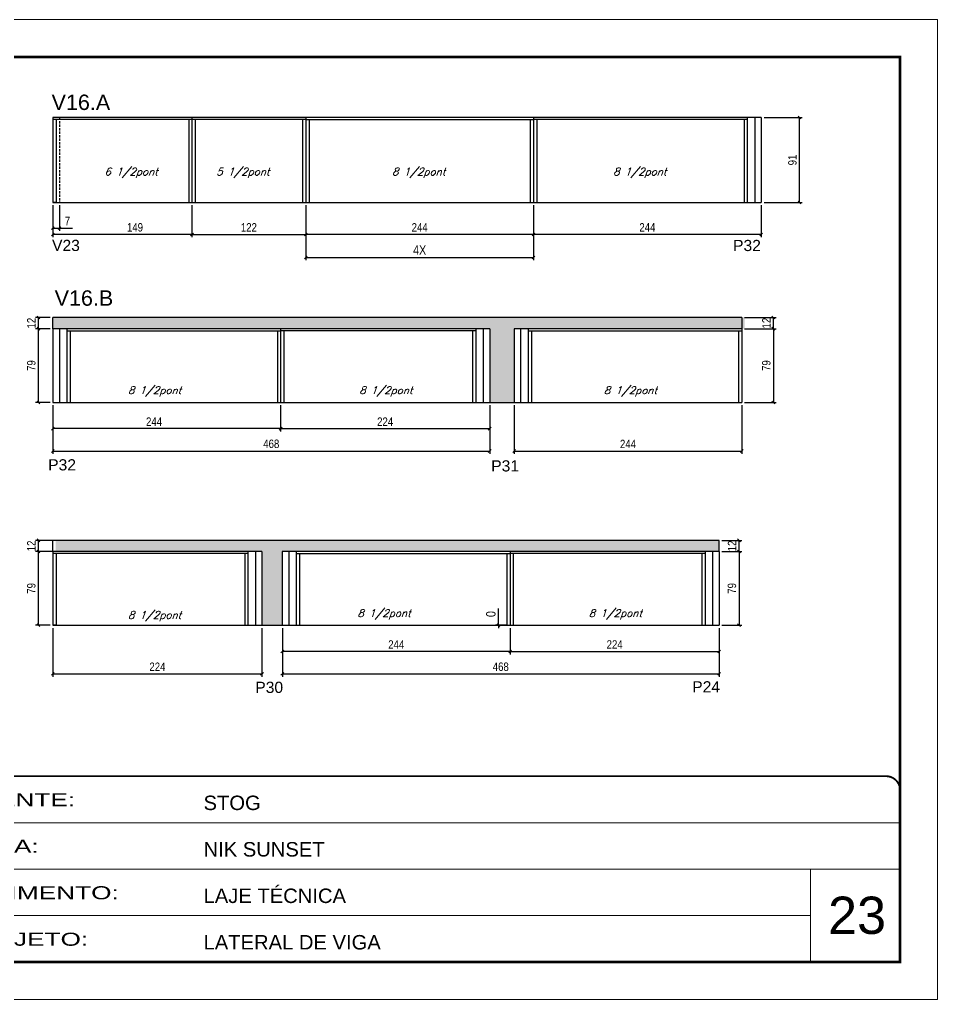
# Model space of a CAD drawing. Extents: x -10448 to -1189, y -11772 to 17235.
# Drawn here: x -6763 to -5780, y 10051 to 11101 of the extents above; entities that cross this region are included whole.
import ezdxf

# ---------------------------------------------------------------- set-up
doc = ezdxf.new("R2010")
doc.units = 0
for name, pattern in [('CONTINUO', [0]), ('DASHED', [0.75, 0.5, -0.25]), ('HIDDEN', [0.375, 0.25, -0.125])]:
    doc.linetypes.add(name, pattern=pattern)
for name, color, linetype in [('5', 5, 'Continuous'), ('COTA', 241, 'Continuous'), ('NOMENCLATURA', 7, 'Continuous'), ('Painéis', 200, 'Continuous'), ('SARR_2.2x7', 40, 'Continuous'), ('SARR_3.5x7', 81, 'Continuous'), ('texto', 7, 'Continuous')]:
    doc.layers.add(name, color=color, linetype=linetype)
for name, color, linetype, lineweight in [('CARIMBO', 255, 'Continuous', 9), ('Folhas', 255, 'Continuous', 9), ('SARRAFO DE PRESSAO', 251, 'DASHED', 9)]:
    doc.layers.add(name, color=color, linetype=linetype, lineweight=lineweight)
doc.styles.add('ARIAL', font='arial.ttf')
doc.styles.add('COTA TECNICA', font='techl___.ttf', dxfattribs={"height": 10})
doc.styles.add('COTA TECNICA-50', font='techl___.ttf', dxfattribs={"height": 9})
doc.styles.add('Romans', font='romans.shx')
doc.styles.get("Standard").update_dxf_attribs({"font": 'arial.ttf'})
doc.styles.add('Tecnologia', font='')
doc.styles.get('Tecnologia').set_extended_font_data('Forgotten Futurist')
doc.dimstyles.new('COTA PAINEL-50', dxfattribs={"dimtxt": 9, "dimasz": 3, "dimexe": 3, "dimexo": 3, "dimgap": 3, "dimtad": 1, "dimdec": 1, "dimzin": 12, "dimdsep": 46, "dimtxsty": 'COTA TECNICA-50', "dimblk1": 'OBLIQUE', "dimblk2": 'OBLIQUE', "dimsah": 1, "dimcen": 0.9, "dimclrd": 4, "dimclre": 4, "dimclrt": 240, "dimadec": 1, "dimazin": 3, "dimtfac": 1, "dimtdec": 1, "dimtmove": 0, "dimatfit": 3, "dimfxl": 1, "dimtolj": 1, "dimtzin": 12, "dimarcsym": 0})
doc.dimstyles.new('PAINEL', dxfattribs={"dimtxt": 10, "dimasz": 3, "dimexe": 3, "dimexo": 3, "dimgap": 3, "dimtad": 1, "dimdec": 1, "dimzin": 12, "dimdsep": 46, "dimtxsty": 'COTA TECNICA', "dimblk1": 'OBLIQUE', "dimblk2": 'OBLIQUE', "dimsah": 1, "dimcen": 0.9, "dimclrd": 4, "dimclre": 4, "dimclrt": 240, "dimadec": 1, "dimazin": 3, "dimtfac": 1, "dimtdec": 1, "dimtmove": 0, "dimatfit": 3, "dimfxl": 1, "dimtolj": 1, "dimtzin": 12, "dimarcsym": 0})

# ---------------------------------------------------------------- blocks, each defined once
blk = doc.blocks.new('9999999999')
at = {"color": 30, "linetype": 'CONTINUO'}
for p, q in [((98564.6, 34379.6), (99584, 34379.6)), ((98564.6, 34329.8), (99488, 34329.8)), ((99584, 34329.8), (99488, 34329.8)), ((99488, 34329.8), (99488, 34230.2)), ((98564.6, 34280), (99488, 34280))]:
    blk.add_line(p, q, dxfattribs=at)
at = {"color": 30, "linetype": 'CONTINUO', "const_width": 2}
blk.add_lwpolyline([(99584, 34230.2), (99584, 34414.4, 0.414214), (99569, 34429.4), (98229, 34429.4, 0.414214), (98214, 34414.4), (98214, 34245.2, 0.414214), (98229, 34230.2), (99584, 34230.2)], format="xyb", dxfattribs=at)
at = {"layer": 'Folhas'}
blk.add_lwpolyline([(98139, 34190.2), (99624, 34190.2), (99624, 35240.2), (98139, 35240.2)], close=True, dxfattribs=at)
at = {"layer": 'Folhas', "color": 30, "const_width": 3}
blk.add_lwpolyline([(98214, 34230.2), (99584, 34230.2), (99584, 35200.2), (98214, 35200.2)], close=True, dxfattribs=at)
at = {"color": 7, "linetype": 'Continuous', "ltscale": 5, "style": 'ARIAL'}
for s, height, p in [('STOG', 15.48, (98837.7, 34393.1)), ('NIK SUNSET', 15.48, (98837.7, 34343.3)), ('LAJE TÉCNICA', 15.483, (98837.7, 34293.5)), ('LATERAL DE VIGA', 15.483, (98837.7, 34243.7))]:
    blk.add_text(s, height=height, dxfattribs=at).set_placement(p)
at = {"layer": 'Folhas', "color": 7, "style": 'Tecnologia', "width": 1.5}
for s, p in [('CLIENTE:', (98573.7, 34397.2)), ('OBRA:', (98573.7, 34347.3)), ('PAVIMENTO:', (98573.7, 34297.5)), ('PROJETO:', (98573.7, 34247.7))]:
    blk.add_text(s, height=14, dxfattribs=at).set_placement(p)
blk = doc.blocks.new('_Oblique')
at = {"color": 0, "linetype": 'ByBlock', "lineweight": -2}
blk.add_line((-0.5, -0.5), (0.5, 0.5), dxfattribs=at)
blk = doc.blocks.new('*D672')
at = {"layer": 'COTA', "color": 4, "linetype": 'ByBlock', "lineweight": -2, "transparency": 16777216}
for p, q in [((-6483.5, 10688.1), (-6483.5, 10660)), ((-6259.5, 10688.1), (-6259.5, 10660)), ((-6483.5, 10663), (-6259.5, 10663))]:
    blk.add_line(p, q, dxfattribs=at)
at = {"layer": 'Defpoints', "color": 0, "linetype": 'ByBlock', "transparency": 16777216}
for p in [(-6483.5, 10691.1), (-6259.5, 10691.1), (-6259.5, 10663)]:
    blk.add_point(p, dxfattribs=at)
at = {"layer": 'COTA', "color": 4, "linetype": 'ByBlock', "lineweight": -2, "transparency": 16777216, "xscale": 3, "yscale": 3, "zscale": 3, "rotation": 180}
blk.add_blockref('_Oblique', (-6483.5, 10663), dxfattribs=at)
at = {"layer": 'COTA', "color": 4, "linetype": 'ByBlock', "lineweight": -2, "transparency": 16777216, "xscale": 3, "yscale": 3, "zscale": 3}
blk.add_blockref('_Oblique', (-6259.5, 10663), dxfattribs=at)
at = {"layer": 'COTA', "color": 240, "linetype": 'ByBlock', "transparency": 16777216, "insert": (-6371.5, 10670.5), "char_height": 9, "attachment_point": 5, "style": 'COTA TECNICA-50'}
blk.add_mtext('\\A1;224', dxfattribs=at)
blk = doc.blocks.new('*D673')
at = {"layer": 'COTA', "color": 4, "linetype": 'ByBlock', "lineweight": -2, "transparency": 16777216}
for p, q in [((-6727.5, 10688.1), (-6727.5, 10660)), ((-6483.5, 10688.1), (-6483.5, 10660)), ((-6483.5, 10663), (-6727.5, 10663))]:
    blk.add_line(p, q, dxfattribs=at)
at = {"layer": 'Defpoints', "color": 0, "linetype": 'ByBlock', "transparency": 16777216}
for p in [(-6727.5, 10691.1), (-6483.5, 10691.1), (-6727.5, 10663)]:
    blk.add_point(p, dxfattribs=at)
at = {"layer": 'COTA', "color": 4, "linetype": 'ByBlock', "lineweight": -2, "transparency": 16777216, "xscale": 3, "yscale": 3, "zscale": 3, "rotation": 180}
blk.add_blockref('_Oblique', (-6727.5, 10663), dxfattribs=at)
at = {"layer": 'COTA', "color": 4, "linetype": 'ByBlock', "lineweight": -2, "transparency": 16777216, "xscale": 3, "yscale": 3, "zscale": 3}
blk.add_blockref('_Oblique', (-6483.5, 10663), dxfattribs=at)
at = {"layer": 'COTA', "color": 240, "linetype": 'ByBlock', "transparency": 16777216, "insert": (-6619.1, 10670.5), "char_height": 9, "attachment_point": 5, "style": 'COTA TECNICA-50'}
blk.add_mtext('\\A1;244', dxfattribs=at)
blk = doc.blocks.new('*D674')
at = {"layer": 'COTA', "color": 4, "linetype": 'ByBlock', "lineweight": -2, "transparency": 16777216}
for p, q in [((-6727.5, 10688.1), (-6727.5, 10636)), ((-6259.5, 10688.1), (-6259.5, 10636)), ((-6727.5, 10639), (-6259.5, 10639))]:
    blk.add_line(p, q, dxfattribs=at)
at = {"layer": 'Defpoints', "color": 0, "linetype": 'ByBlock', "transparency": 16777216}
for p in [(-6727.5, 10691.1), (-6259.5, 10691.1), (-6259.5, 10639)]:
    blk.add_point(p, dxfattribs=at)
at = {"layer": 'COTA', "color": 4, "linetype": 'ByBlock', "lineweight": -2, "transparency": 16777216, "xscale": 3, "yscale": 3, "zscale": 3, "rotation": 180}
blk.add_blockref('_Oblique', (-6727.5, 10639), dxfattribs=at)
at = {"layer": 'COTA', "color": 4, "linetype": 'ByBlock', "lineweight": -2, "transparency": 16777216, "xscale": 3, "yscale": 3, "zscale": 3}
blk.add_blockref('_Oblique', (-6259.5, 10639), dxfattribs=at)
at = {"layer": 'COTA', "color": 240, "linetype": 'ByBlock', "transparency": 16777216, "insert": (-6493.5, 10646.7), "char_height": 9, "attachment_point": 5, "style": 'COTA TECNICA-50'}
blk.add_mtext('\\A1;468', dxfattribs=at)
blk = doc.blocks.new('*D675')
at = {"layer": 'COTA', "color": 4, "linetype": 'ByBlock', "lineweight": -2, "transparency": 16777216}
for p, q in [((-6233.3, 10688.1), (-6233.3, 10636)), ((-5989.3, 10688.1), (-5989.3, 10636)), ((-6233.3, 10639), (-5989.3, 10639))]:
    blk.add_line(p, q, dxfattribs=at)
at = {"layer": 'Defpoints', "color": 0, "linetype": 'ByBlock', "transparency": 16777216}
for p in [(-6233.3, 10691.1), (-5989.3, 10691.1), (-5989.3, 10639)]:
    blk.add_point(p, dxfattribs=at)
at = {"layer": 'COTA', "color": 4, "linetype": 'ByBlock', "lineweight": -2, "transparency": 16777216, "xscale": 3, "yscale": 3, "zscale": 3, "rotation": 180}
blk.add_blockref('_Oblique', (-6233.3, 10639), dxfattribs=at)
at = {"layer": 'COTA', "color": 4, "linetype": 'ByBlock', "lineweight": -2, "transparency": 16777216, "xscale": 3, "yscale": 3, "zscale": 3}
blk.add_blockref('_Oblique', (-5989.3, 10639), dxfattribs=at)
at = {"layer": 'COTA', "color": 240, "linetype": 'ByBlock', "transparency": 16777216, "insert": (-6111.3, 10646.6), "char_height": 9, "attachment_point": 5, "style": 'COTA TECNICA-50'}
blk.add_mtext('\\A1;244', dxfattribs=at)
blk = doc.blocks.new('*D676')
at = {"layer": 'COTA', "color": 4, "linetype": 'ByBlock', "lineweight": -2, "transparency": 16777216}
for p, q in [((-6727.5, 10449.3), (-6727.5, 10397.2)), ((-6503.5, 10449.3), (-6503.5, 10397.2)), ((-6727.5, 10400.2), (-6503.5, 10400.2))]:
    blk.add_line(p, q, dxfattribs=at)
at = {"layer": 'Defpoints', "color": 0, "linetype": 'ByBlock', "transparency": 16777216}
for p in [(-6727.5, 10452.3), (-6503.5, 10452.3), (-6503.5, 10400.2)]:
    blk.add_point(p, dxfattribs=at)
at = {"layer": 'COTA', "color": 4, "linetype": 'ByBlock', "lineweight": -2, "transparency": 16777216, "xscale": 3, "yscale": 3, "zscale": 3, "rotation": 180}
blk.add_blockref('_Oblique', (-6727.5, 10400.2), dxfattribs=at)
at = {"layer": 'COTA', "color": 4, "linetype": 'ByBlock', "lineweight": -2, "transparency": 16777216, "xscale": 3, "yscale": 3, "zscale": 3}
blk.add_blockref('_Oblique', (-6503.5, 10400.2), dxfattribs=at)
at = {"layer": 'COTA', "color": 240, "linetype": 'ByBlock', "transparency": 16777216, "insert": (-6615.5, 10407.8), "char_height": 9, "attachment_point": 5, "style": 'COTA TECNICA-50'}
blk.add_mtext('\\A1;224', dxfattribs=at)
blk = doc.blocks.new('*D677')
at = {"layer": 'COTA', "color": 4, "linetype": 'ByBlock', "lineweight": -2, "transparency": 16777216}
for p, q in [((-6481.6, 10449.3), (-6481.6, 10421.1)), ((-6237.6, 10449.3), (-6237.6, 10421.1)), ((-6237.6, 10424.1), (-6481.6, 10424.1))]:
    blk.add_line(p, q, dxfattribs=at)
at = {"layer": 'Defpoints', "color": 0, "linetype": 'ByBlock', "transparency": 16777216}
for p in [(-6481.6, 10452.3), (-6237.6, 10452.3), (-6481.6, 10424.1)]:
    blk.add_point(p, dxfattribs=at)
at = {"layer": 'COTA', "color": 4, "linetype": 'ByBlock', "lineweight": -2, "transparency": 16777216, "xscale": 3, "yscale": 3, "zscale": 3, "rotation": 180}
blk.add_blockref('_Oblique', (-6481.6, 10424.1), dxfattribs=at)
at = {"layer": 'COTA', "color": 4, "linetype": 'ByBlock', "lineweight": -2, "transparency": 16777216, "xscale": 3, "yscale": 3, "zscale": 3}
blk.add_blockref('_Oblique', (-6237.6, 10424.1), dxfattribs=at)
at = {"layer": 'COTA', "color": 240, "linetype": 'ByBlock', "transparency": 16777216, "insert": (-6359.6, 10431.7), "char_height": 9, "attachment_point": 5, "style": 'COTA TECNICA-50'}
blk.add_mtext('\\A1;244', dxfattribs=at)
blk = doc.blocks.new('*D678')
at = {"layer": 'COTA', "color": 4, "linetype": 'ByBlock', "lineweight": -2, "transparency": 16777216}
for p, q in [((-6481.6, 10449.3), (-6481.6, 10397.2)), ((-6013.6, 10449.3), (-6013.6, 10397.2)), ((-6481.6, 10400.2), (-6013.6, 10400.2))]:
    blk.add_line(p, q, dxfattribs=at)
at = {"layer": 'Defpoints', "color": 0, "linetype": 'ByBlock', "transparency": 16777216}
for p in [(-6481.6, 10452.3), (-6013.6, 10452.3), (-6013.6, 10400.2)]:
    blk.add_point(p, dxfattribs=at)
at = {"layer": 'COTA', "color": 4, "linetype": 'ByBlock', "lineweight": -2, "transparency": 16777216, "xscale": 3, "yscale": 3, "zscale": 3, "rotation": 180}
blk.add_blockref('_Oblique', (-6481.6, 10400.2), dxfattribs=at)
at = {"layer": 'COTA', "color": 4, "linetype": 'ByBlock', "lineweight": -2, "transparency": 16777216, "xscale": 3, "yscale": 3, "zscale": 3}
blk.add_blockref('_Oblique', (-6013.6, 10400.2), dxfattribs=at)
at = {"layer": 'COTA', "color": 240, "linetype": 'ByBlock', "transparency": 16777216, "insert": (-6247.6, 10407.8), "char_height": 9, "attachment_point": 5, "style": 'COTA TECNICA-50'}
blk.add_mtext('\\A1;468', dxfattribs=at)
blk = doc.blocks.new('*D679')
at = {"layer": 'COTA', "color": 4, "linetype": 'ByBlock', "lineweight": -2, "transparency": 16777216}
for p, q in [((-6727.3, 10531.3), (-6746, 10531.3)), ((-6743, 10452.3), (-6743, 10531.3)), ((-6730.5, 10452.3), (-6746, 10452.3))]:
    blk.add_line(p, q, dxfattribs=at)
at = {"layer": 'Defpoints', "color": 0, "linetype": 'ByBlock', "transparency": 16777216}
for p in [(-6743, 10531.3), (-6724.3, 10531.3), (-6727.5, 10452.3)]:
    blk.add_point(p, dxfattribs=at)
at = {"layer": 'COTA', "color": 4, "linetype": 'ByBlock', "lineweight": -2, "transparency": 16777216, "xscale": 3, "yscale": 3, "zscale": 3}
for p, rotation in [((-6743, 10531.3), 90), ((-6743, 10452.3), 270)]:
    blk.add_blockref('_Oblique', p, dxfattribs=dict(at, rotation=rotation))
at = {"layer": 'COTA', "color": 240, "linetype": 'ByBlock', "transparency": 16777216, "insert": (-6750.6, 10491.8), "char_height": 9, "attachment_point": 5, "rotation": 90, "style": 'COTA TECNICA-50'}
blk.add_mtext('\\A1;79', dxfattribs=at)
blk = doc.blocks.new('*D680')
at = {"layer": 'COTA', "color": 4, "linetype": 'ByBlock', "lineweight": -2, "transparency": 16777216}
for p, q in [((-6727.3, 10543.3), (-6746, 10543.3)), ((-6743, 10531.3), (-6743, 10543.3)), ((-6727.3, 10531.3), (-6746, 10531.3))]:
    blk.add_line(p, q, dxfattribs=at)
at = {"layer": 'Defpoints', "color": 0, "linetype": 'ByBlock', "transparency": 16777216}
for p in [(-6743, 10543.3), (-6724.3, 10543.3), (-6724.3, 10531.3)]:
    blk.add_point(p, dxfattribs=at)
at = {"layer": 'COTA', "color": 4, "linetype": 'ByBlock', "lineweight": -2, "transparency": 16777216, "xscale": 3, "yscale": 3, "zscale": 3}
for p, rotation in [((-6743, 10543.3), 90), ((-6743, 10531.3), 270)]:
    blk.add_blockref('_Oblique', p, dxfattribs=dict(at, rotation=rotation))
at = {"layer": 'COTA', "color": 240, "linetype": 'ByBlock', "transparency": 16777216, "insert": (-6750.6, 10537.3), "char_height": 9, "attachment_point": 5, "rotation": 90, "style": 'COTA TECNICA-50'}
blk.add_mtext('\\A1;12', dxfattribs=at)
blk = doc.blocks.new('*D681')
at = {"layer": 'COTA', "color": 4, "linetype": 'ByBlock', "lineweight": -2, "transparency": 16777216}
for p, q in [((-6237.6, 10449.3), (-6237.6, 10421.1)), ((-6013.6, 10449.3), (-6013.6, 10421.1)), ((-6237.6, 10424.1), (-6013.6, 10424.1))]:
    blk.add_line(p, q, dxfattribs=at)
at = {"layer": 'Defpoints', "color": 0, "linetype": 'ByBlock', "transparency": 16777216}
for p in [(-6237.6, 10452.3), (-6013.6, 10452.3), (-6013.6, 10424.1)]:
    blk.add_point(p, dxfattribs=at)
at = {"layer": 'COTA', "color": 4, "linetype": 'ByBlock', "lineweight": -2, "transparency": 16777216, "xscale": 3, "yscale": 3, "zscale": 3, "rotation": 180}
blk.add_blockref('_Oblique', (-6237.6, 10424.1), dxfattribs=at)
at = {"layer": 'COTA', "color": 4, "linetype": 'ByBlock', "lineweight": -2, "transparency": 16777216, "xscale": 3, "yscale": 3, "zscale": 3}
blk.add_blockref('_Oblique', (-6013.6, 10424.1), dxfattribs=at)
at = {"layer": 'COTA', "color": 240, "linetype": 'ByBlock', "transparency": 16777216, "insert": (-6125.6, 10431.7), "char_height": 9, "attachment_point": 5, "style": 'COTA TECNICA-50'}
blk.add_mtext('\\A1;224', dxfattribs=at)
blk = doc.blocks.new('*D690')
at = {"layer": 'COTA', "color": 4, "linetype": 'ByBlock', "lineweight": -2, "transparency": 16777216}
for p, q in [((-6010.6, 10531.3), (-5989.3, 10531.3)), ((-5992.3, 10531.3), (-5992.3, 10452.3)), ((-6010.6, 10452.3), (-5989.3, 10452.3))]:
    blk.add_line(p, q, dxfattribs=at)
at = {"layer": 'Defpoints', "color": 0, "linetype": 'ByBlock', "transparency": 16777216}
for p in [(-6013.6, 10531.3), (-6013.6, 10452.3), (-5992.3, 10452.3)]:
    blk.add_point(p, dxfattribs=at)
at = {"layer": 'COTA', "color": 4, "linetype": 'ByBlock', "lineweight": -2, "transparency": 16777216, "xscale": 3, "yscale": 3, "zscale": 3}
for p, rotation in [((-5992.3, 10531.3), 90), ((-5992.3, 10452.3), 270)]:
    blk.add_blockref('_Oblique', p, dxfattribs=dict(at, rotation=rotation))
at = {"layer": 'COTA', "color": 240, "linetype": 'ByBlock', "transparency": 16777216, "insert": (-5999.9, 10491.8), "char_height": 9, "attachment_point": 5, "rotation": 90, "style": 'COTA TECNICA-50'}
blk.add_mtext('\\A1;79', dxfattribs=at)
blk = doc.blocks.new('*D691')
at = {"layer": 'COTA', "color": 4, "linetype": 'ByBlock', "lineweight": -2, "transparency": 16777216}
for p, q in [((-5986.3, 10770.1), (-5952.5, 10770.1)), ((-5955.5, 10770.1), (-5955.5, 10691.1)), ((-5986.3, 10691.1), (-5952.5, 10691.1))]:
    blk.add_line(p, q, dxfattribs=at)
at = {"layer": 'Defpoints', "color": 0, "linetype": 'ByBlock', "transparency": 16777216}
for p in [(-5989.3, 10770.1), (-5989.3, 10691.1), (-5955.5, 10691.1)]:
    blk.add_point(p, dxfattribs=at)
at = {"layer": 'COTA', "color": 4, "linetype": 'ByBlock', "lineweight": -2, "transparency": 16777216, "xscale": 3, "yscale": 3, "zscale": 3}
for p, rotation in [((-5955.5, 10770.1), 90), ((-5955.5, 10691.1), 270)]:
    blk.add_blockref('_Oblique', p, dxfattribs=dict(at, rotation=rotation))
at = {"layer": 'COTA', "color": 240, "linetype": 'ByBlock', "transparency": 16777216, "insert": (-5963.1, 10730.6), "char_height": 9, "attachment_point": 5, "rotation": 90, "style": 'COTA TECNICA-50'}
blk.add_mtext('\\A1;79', dxfattribs=at)
blk = doc.blocks.new('*D682')
at = {"layer": 'COTA', "color": 4, "linetype": 'ByBlock', "lineweight": -2, "transparency": 16777216}
for p, q in [((-6730.5, 10770.1), (-6746, 10770.1)), ((-6743, 10691.1), (-6743, 10770.1)), ((-6730.5, 10691.1), (-6746, 10691.1))]:
    blk.add_line(p, q, dxfattribs=at)
at = {"layer": 'Defpoints', "color": 0, "linetype": 'ByBlock', "transparency": 16777216}
for p in [(-6743, 10770.1), (-6727.5, 10770.1), (-6727.5, 10691.1)]:
    blk.add_point(p, dxfattribs=at)
at = {"layer": 'COTA', "color": 4, "linetype": 'ByBlock', "lineweight": -2, "transparency": 16777216, "xscale": 3, "yscale": 3, "zscale": 3}
for p, rotation in [((-6743, 10770.1), 90), ((-6743, 10691.1), 270)]:
    blk.add_blockref('_Oblique', p, dxfattribs=dict(at, rotation=rotation))
at = {"layer": 'COTA', "color": 240, "linetype": 'ByBlock', "transparency": 16777216, "insert": (-6750.6, 10730.6), "char_height": 9, "attachment_point": 5, "rotation": 90, "style": 'COTA TECNICA-50'}
blk.add_mtext('\\A1;79', dxfattribs=at)
blk = doc.blocks.new('*D683')
at = {"layer": 'COTA', "color": 4, "linetype": 'ByBlock', "lineweight": -2, "transparency": 16777216}
for p, q in [((-6730.5, 10782.1), (-6746, 10782.1)), ((-6743, 10770.1), (-6743, 10782.1)), ((-6730.5, 10770.1), (-6746, 10770.1))]:
    blk.add_line(p, q, dxfattribs=at)
at = {"layer": 'Defpoints', "color": 0, "linetype": 'ByBlock', "transparency": 16777216}
for p in [(-6743, 10782.1), (-6727.5, 10782.1), (-6727.5, 10770.1)]:
    blk.add_point(p, dxfattribs=at)
at = {"layer": 'COTA', "color": 4, "linetype": 'ByBlock', "lineweight": -2, "transparency": 16777216, "xscale": 3, "yscale": 3, "zscale": 3}
for p, rotation in [((-6743, 10782.1), 90), ((-6743, 10770.1), 270)]:
    blk.add_blockref('_Oblique', p, dxfattribs=dict(at, rotation=rotation))
at = {"layer": 'COTA', "color": 240, "linetype": 'ByBlock', "transparency": 16777216, "insert": (-6750.6, 10776.1), "char_height": 9, "attachment_point": 5, "rotation": 90, "style": 'COTA TECNICA-50'}
blk.add_mtext('\\A1;12', dxfattribs=at)
blk = doc.blocks.new('*D684')
at = {"layer": 'COTA', "color": 4, "linetype": 'ByBlock', "lineweight": -2, "transparency": 16777216}
for p, q in [((-6578.5, 10902.4), (-6578.5, 10868.1)), ((-6456.5, 10902.4), (-6456.5, 10868.1)), ((-6578.5, 10871.1), (-6456.5, 10871.1))]:
    blk.add_line(p, q, dxfattribs=at)
at = {"layer": 'Defpoints', "color": 0, "linetype": 'ByBlock', "transparency": 16777216}
for p in [(-6578.5, 10905.4), (-6456.5, 10905.4), (-6456.5, 10871.1)]:
    blk.add_point(p, dxfattribs=at)
at = {"layer": 'COTA', "color": 4, "linetype": 'ByBlock', "lineweight": -2, "transparency": 16777216, "xscale": 3, "yscale": 3, "zscale": 3, "rotation": 180}
blk.add_blockref('_Oblique', (-6578.5, 10871.1), dxfattribs=at)
at = {"layer": 'COTA', "color": 4, "linetype": 'ByBlock', "lineweight": -2, "transparency": 16777216, "xscale": 3, "yscale": 3, "zscale": 3}
blk.add_blockref('_Oblique', (-6456.5, 10871.1), dxfattribs=at)
at = {"layer": 'COTA', "color": 240, "linetype": 'ByBlock', "transparency": 16777216, "insert": (-6517.5, 10878.7), "char_height": 9, "attachment_point": 5, "style": 'COTA TECNICA-50'}
blk.add_mtext('\\A1;122', dxfattribs=at)
blk = doc.blocks.new('*D685')
at = {"layer": 'COTA', "color": 4, "linetype": 'ByBlock', "lineweight": -2, "transparency": 16777216}
for p, q in [((-6727.5, 10902.4), (-6727.5, 10868.1)), ((-6578.5, 10902.4), (-6578.5, 10868.1)), ((-6578.5, 10871.1), (-6727.5, 10871.1))]:
    blk.add_line(p, q, dxfattribs=at)
at = {"layer": 'Defpoints', "color": 0, "linetype": 'ByBlock', "transparency": 16777216}
for p in [(-6727.5, 10905.4), (-6578.5, 10905.4), (-6727.5, 10871.1)]:
    blk.add_point(p, dxfattribs=at)
at = {"layer": 'COTA', "color": 4, "linetype": 'ByBlock', "lineweight": -2, "transparency": 16777216, "xscale": 3, "yscale": 3, "zscale": 3, "rotation": 180}
blk.add_blockref('_Oblique', (-6727.5, 10871.1), dxfattribs=at)
at = {"layer": 'COTA', "color": 4, "linetype": 'ByBlock', "lineweight": -2, "transparency": 16777216, "xscale": 3, "yscale": 3, "zscale": 3}
blk.add_blockref('_Oblique', (-6578.5, 10871.1), dxfattribs=at)
at = {"layer": 'COTA', "color": 240, "linetype": 'ByBlock', "transparency": 16777216, "insert": (-6639.5, 10878.7), "char_height": 9, "attachment_point": 5, "style": 'COTA TECNICA-50'}
blk.add_mtext('\\A1;149', dxfattribs=at)
blk = doc.blocks.new('*D686')
at = {"layer": 'COTA', "color": 4, "linetype": 'ByBlock', "lineweight": -2, "transparency": 16777216}
for p, q in [((-6456.5, 10902.4), (-6456.5, 10868.1)), ((-6212.5, 10902.4), (-6212.5, 10868.1)), ((-6212.5, 10871.1), (-6456.5, 10871.1))]:
    blk.add_line(p, q, dxfattribs=at)
at = {"layer": 'Defpoints', "color": 0, "linetype": 'ByBlock', "transparency": 16777216}
for p in [(-6456.5, 10905.4), (-6212.5, 10905.4), (-6456.5, 10871.1)]:
    blk.add_point(p, dxfattribs=at)
at = {"layer": 'COTA', "color": 4, "linetype": 'ByBlock', "lineweight": -2, "transparency": 16777216, "xscale": 3, "yscale": 3, "zscale": 3, "rotation": 180}
blk.add_blockref('_Oblique', (-6456.5, 10871.1), dxfattribs=at)
at = {"layer": 'COTA', "color": 4, "linetype": 'ByBlock', "lineweight": -2, "transparency": 16777216, "xscale": 3, "yscale": 3, "zscale": 3}
blk.add_blockref('_Oblique', (-6212.5, 10871.1), dxfattribs=at)
at = {"layer": 'COTA', "color": 240, "linetype": 'ByBlock', "transparency": 16777216, "insert": (-6334.5, 10878.7), "char_height": 9, "attachment_point": 5, "style": 'COTA TECNICA-50'}
blk.add_mtext('\\A1;244', dxfattribs=at)
blk = doc.blocks.new('*D687')
at = {"layer": 'COTA', "color": 4, "linetype": 'ByBlock', "lineweight": -2, "transparency": 16777216}
for p, q in [((-6212.5, 10902.4), (-6212.5, 10868.1)), ((-5968.5, 10902.4), (-5968.5, 10868.1)), ((-5968.5, 10871.1), (-6212.5, 10871.1))]:
    blk.add_line(p, q, dxfattribs=at)
at = {"layer": 'Defpoints', "color": 0, "linetype": 'ByBlock', "transparency": 16777216}
for p in [(-6212.5, 10905.4), (-5968.5, 10905.4), (-6212.5, 10871.1)]:
    blk.add_point(p, dxfattribs=at)
at = {"layer": 'COTA', "color": 4, "linetype": 'ByBlock', "lineweight": -2, "transparency": 16777216, "xscale": 3, "yscale": 3, "zscale": 3, "rotation": 180}
blk.add_blockref('_Oblique', (-6212.5, 10871.1), dxfattribs=at)
at = {"layer": 'COTA', "color": 4, "linetype": 'ByBlock', "lineweight": -2, "transparency": 16777216, "xscale": 3, "yscale": 3, "zscale": 3}
blk.add_blockref('_Oblique', (-5968.5, 10871.1), dxfattribs=at)
at = {"layer": 'COTA', "color": 240, "linetype": 'ByBlock', "transparency": 16777216, "insert": (-6090.5, 10878.7), "char_height": 9, "attachment_point": 5, "style": 'COTA TECNICA-50'}
blk.add_mtext('\\A1;244', dxfattribs=at)
blk = doc.blocks.new('*D693')
at = {"layer": 'COTA', "color": 4, "linetype": 'ByBlock', "lineweight": -2, "transparency": 16777216}
for p, q in [((-5965.5, 10996.4), (-5924.6, 10996.4)), ((-5927.6, 10905.4), (-5927.6, 10996.4)), ((-5965.5, 10905.4), (-5924.6, 10905.4))]:
    blk.add_line(p, q, dxfattribs=at)
at = {"layer": 'Defpoints', "color": 0, "linetype": 'ByBlock', "transparency": 16777216}
for p in [(-5968.5, 10996.4), (-5927.6, 10996.4), (-5968.5, 10905.4)]:
    blk.add_point(p, dxfattribs=at)
at = {"layer": 'COTA', "color": 4, "linetype": 'ByBlock', "lineweight": -2, "transparency": 16777216, "xscale": 3, "yscale": 3, "zscale": 3}
for p, rotation in [((-5927.6, 10996.4), 90), ((-5927.6, 10905.4), 270)]:
    blk.add_blockref('_Oblique', p, dxfattribs=dict(at, rotation=rotation))
at = {"layer": 'COTA', "color": 240, "linetype": 'ByBlock', "transparency": 16777216, "insert": (-5935.1, 10950.9), "char_height": 9, "attachment_point": 5, "rotation": 90, "style": 'COTA TECNICA-50'}
blk.add_mtext('\\A1;91', dxfattribs=at)
blk = doc.blocks.new('*D694')
at = {"layer": 'COTA', "color": 4, "linetype": 'ByBlock', "lineweight": -2, "transparency": 16777216}
for p, q in [((-5986.3, 10782.1), (-5952.5, 10782.1)), ((-5955.5, 10770.1), (-5955.5, 10782.1)), ((-5986.3, 10770.1), (-5952.5, 10770.1))]:
    blk.add_line(p, q, dxfattribs=at)
at = {"layer": 'Defpoints', "color": 0, "linetype": 'ByBlock', "transparency": 16777216}
for p in [(-5989.3, 10782.1), (-5955.5, 10782.1), (-5989.3, 10770.1)]:
    blk.add_point(p, dxfattribs=at)
at = {"layer": 'COTA', "color": 4, "linetype": 'ByBlock', "lineweight": -2, "transparency": 16777216, "xscale": 3, "yscale": 3, "zscale": 3}
for p, rotation in [((-5955.5, 10782.1), 90), ((-5955.5, 10770.1), 270)]:
    blk.add_blockref('_Oblique', p, dxfattribs=dict(at, rotation=rotation))
at = {"layer": 'COTA', "color": 240, "linetype": 'ByBlock', "transparency": 16777216, "insert": (-5963, 10776.1), "char_height": 9, "attachment_point": 5, "rotation": 90, "style": 'COTA TECNICA-50'}
blk.add_mtext('\\A1;12', dxfattribs=at)
blk = doc.blocks.new('*D695')
at = {"layer": 'COTA', "color": 4, "linetype": 'ByBlock', "lineweight": -2, "transparency": 16777216}
for p, q in [((-6010.6, 10543.3), (-5989.3, 10543.3)), ((-5992.3, 10531.3), (-5992.3, 10543.3)), ((-6010.6, 10531.3), (-5989.3, 10531.3))]:
    blk.add_line(p, q, dxfattribs=at)
at = {"layer": 'Defpoints', "color": 0, "linetype": 'ByBlock', "transparency": 16777216}
for p in [(-6013.6, 10543.3), (-5992.3, 10543.3), (-6013.6, 10531.3)]:
    blk.add_point(p, dxfattribs=at)
at = {"layer": 'COTA', "color": 4, "linetype": 'ByBlock', "lineweight": -2, "transparency": 16777216, "xscale": 3, "yscale": 3, "zscale": 3}
for p, rotation in [((-5992.3, 10543.3), 90), ((-5992.3, 10531.3), 270)]:
    blk.add_blockref('_Oblique', p, dxfattribs=dict(at, rotation=rotation))
at = {"layer": 'COTA', "color": 240, "linetype": 'ByBlock', "transparency": 16777216, "insert": (-5999.8, 10537.3), "char_height": 9, "attachment_point": 5, "rotation": 90, "style": 'COTA TECNICA-50'}
blk.add_mtext('\\A1;12', dxfattribs=at)
blk = doc.blocks.new('*D688')
at = {"layer": 'COTA', "color": 4, "linetype": 'ByBlock', "lineweight": -2, "transparency": 16777216}
for p, q in [((-6727.5, 10902.4), (-6727.5, 10874.9)), ((-6720.5, 10902.4), (-6720.5, 10874.9)), ((-6727.5, 10877.9), (-6720.5, 10877.9)), ((-6720.5, 10877.9), (-6706.3, 10877.9))]:
    blk.add_line(p, q, dxfattribs=at)
at = {"layer": 'Defpoints', "color": 0, "linetype": 'ByBlock', "transparency": 16777216}
for p in [(-6727.5, 10905.4), (-6720.5, 10905.4), (-6720.5, 10877.9)]:
    blk.add_point(p, dxfattribs=at)
at = {"layer": 'COTA', "color": 4, "linetype": 'ByBlock', "lineweight": -2, "transparency": 16777216, "xscale": 3, "yscale": 3, "zscale": 3, "rotation": 180}
blk.add_blockref('_Oblique', (-6727.5, 10877.9), dxfattribs=at)
at = {"layer": 'COTA', "color": 4, "linetype": 'ByBlock', "lineweight": -2, "transparency": 16777216, "xscale": 3, "yscale": 3, "zscale": 3}
blk.add_blockref('_Oblique', (-6720.5, 10877.9), dxfattribs=at)
at = {"layer": 'COTA', "color": 240, "linetype": 'ByBlock', "transparency": 16777216, "insert": (-6711.9, 10885.5), "char_height": 9, "attachment_point": 5, "style": 'COTA TECNICA-50'}
blk.add_mtext('\\A1;7', dxfattribs=at)
blk = doc.blocks.new('*D692')
at = {"layer": 'COTA', "color": 4, "lineweight": -2, "transparency": 16777216}
for p, q in [((-6456.5, 10902.4), (-6456.5, 10843.4)), ((-6212.5, 10902.4), (-6212.5, 10843.4)), ((-6456.5, 10846.4), (-6212.5, 10846.4))]:
    blk.add_line(p, q, dxfattribs=at)
at = {"layer": 'Defpoints', "color": 0, "transparency": 16777216}
for p in [(-6456.5, 10905.4), (-6212.5, 10905.4), (-6212.5, 10846.4)]:
    blk.add_point(p, dxfattribs=at)
at = {"layer": 'COTA', "color": 4, "lineweight": -2, "transparency": 16777216, "xscale": 3, "yscale": 3, "zscale": 3, "rotation": 180}
blk.add_blockref('_Oblique', (-6456.5, 10846.4), dxfattribs=at)
at = {"layer": 'COTA', "color": 4, "lineweight": -2, "transparency": 16777216, "xscale": 3, "yscale": 3, "zscale": 3}
blk.add_blockref('_Oblique', (-6212.5, 10846.4), dxfattribs=at)
at = {"layer": 'COTA', "color": 240, "transparency": 16777216, "insert": (-6334.5, 10854.4), "char_height": 10, "attachment_point": 5, "style": 'COTA TECNICA'}
blk.add_mtext('\\A1;4X', dxfattribs=at)
blk = doc.blocks.new('*D698')
at = {"layer": 'COTA', "color": 4, "lineweight": -2, "transparency": 16777216}
for p, q in [((-6250.1, 10452.3), (-6250.1, 10470.3)), ((-6240.6, 10452.3), (-6253.1, 10452.3)), ((-6240.6, 10452.3), (-6253.1, 10452.3)), ((-6250.1, 10452.3), (-6250.1, 10449.3))]:
    blk.add_line(p, q, dxfattribs=at)
at = {"layer": 'Defpoints', "color": 0, "transparency": 16777216}
for p in [(-6250.1, 10452.3), (-6237.6, 10452.3), (-6237.6, 10452.3)]:
    blk.add_point(p, dxfattribs=at)
at = {"layer": 'COTA', "color": 4, "lineweight": -2, "transparency": 16777216, "xscale": 3, "yscale": 3, "zscale": 3}
for rotation in [90, 270]:
    blk.add_blockref('_Oblique', (-6250.1, 10452.3), dxfattribs=dict(at, rotation=rotation))
at = {"layer": 'COTA', "color": 240, "transparency": 16777216, "insert": (-6258.2, 10464.3), "char_height": 10, "attachment_point": 5, "rotation": 90, "style": 'COTA TECNICA'}
blk.add_mtext('\\A1;0', dxfattribs=at)

msp = doc.modelspace()

# ---------------------------------------------------------------- hatches: boundary and pattern name
at = {"layer": 'COTA', "linetype": 'ByBlock'}
h = msp.add_hatch(dxfattribs=at)
h.set_pattern_fill('AR-CONC', color=256, scale=0.03)
h.set_pattern_definition([(50, (-137869.582, -14011.1063), (5.46554007, -0.47817257), [0.5715, -6.2865]), (355, (-137869.582, -14011.1063), (-1.05730264, 5.73170536), [0.4572, -5.02921753]), (100.4514447, (-137869.1267, -14011.146), (4.40823741, 5.25353256), [0.48570026, -5.34270734]), (46.1842, (-137869.582, -14009.582), (8.13237123, -1.26126984), [0.85725, -9.42975]), (96.6355576, (-137868.9045, -14009.6874), (7.122124, 7.42278374), [0.7285507, -8.01406824]), (351.184151, (-137869.582, -14009.582), (7.122124, 7.42278374), [0.685799, -7.54379196]), (21, (-137868.82, -14009.9633), (4.54843174, -3.06795595), [0.5715, -6.2865]), (326, (-137868.82, -14009.9633), (1.85406085, 5.52563898), [0.4572, -5.0292]), (71.451445, (-137868.441, -14010.219), (6.40249258, 2.45768307), [0.48570026, -5.34269813]), (37.5, (-137869.5822, -14011.1063), (0.092658098, 2.536651166), [0, -4.96824, 0, -5.1054, 0, -5.04825]), (7.5, (-137869.5822, -14011.1063), (2.004589875, 3.005417245), [0, -2.91084, 0, -4.85394, 0, -1.92405]), (327.5, (-137871.2814, -14011.1063), (4.067717855, -0.17186232), [0, -1.905, 0, -5.9436, 0, -7.8867]), (317.5, (-137872.0434, -14011.1063), (4.44387544, 0.76279473), [0, -2.4765, 0, -3.94716, 0, -5.6007])])
h.paths.add_polyline_path([(-6259.49, 10691.14), (-6233.29, 10691.14), (-6233.29, 10770.14), (-5986.29, 10770.14), (-5986.29, 10782.14), (-6233.29, 10782.14), (-6259.49, 10782.14), (-6727.49, 10782.14), (-6727.49, 10770.14), (-6259.49, 10770.14)])
h = msp.add_hatch(dxfattribs=at)
h.set_pattern_fill('AR-CONC', color=256, scale=0.03)
h.set_pattern_definition([(50, (1589.2005, -4796.6997), (5.4655401, -0.4781726), [0.5715, -6.2865]), (355, (1589.2005, -4796.7), (-1.0573026, 5.7317054), [0.4572, -5.0292175]), (100.451445, (1589.656, -4796.7396), (4.4082374, 5.2535326), [0.4857003, -5.3427073]), (46.1842, (1589.2005, -4795.176), (8.1323712, -1.2612698), [0.85725, -9.42975]), (96.63556, (1589.878, -4795.281), (7.122124, 7.4227837), [0.7285507, -8.0140682]), (351.18415, (1589.2005, -4795.176), (7.122124, 7.4227837), [0.685799, -7.543792]), (21, (1589.9625, -4795.5567), (4.5484317, -3.067956), [0.5715, -6.2865]), (326, (1589.9625, -4795.557), (1.8540609, 5.525639), [0.4572, -5.0292]), (71.451445, (1590.3416, -4795.8124), (6.4024926, 2.457683), [0.4857003, -5.3426981]), (37.5, (1589.2005, -4796.6997), (0.0926581, 2.53665117), [0, -4.96824, 0, -5.1054, 0, -5.04825]), (7.5, (1589.2005, -4796.6997), (2.00458988, 3.00541724), [0, -2.91084, 0, -4.85394, 0, -1.92405]), (327.5, (1587.5013, -4796.6997), (4.06771786, -0.17186232), [0, -1.905, 0, -5.9436, 0, -7.8867]), (317.5, (1586.7393, -4796.6997), (4.44387544, 0.7627947), [0, -2.4765, 0, -3.94716, 0, -5.6007])])
h.paths.add_polyline_path([(-6481.65, 10531.29), (-6198.15, 10531.29), (-6013.65, 10531.29), (-6013.65, 10543.29), (-6198.15, 10543.29), (-6503.49, 10543.29), (-6724.49, 10543.29), (-6724.49, 10531.29), (-6503.49, 10531.29), (-6503.49, 10452.29), (-6481.65, 10452.29)])

# ---------------------------------------------------------------- linework, layer by layer
for p, q in [((-6727.49, 10770.14), (-6727.49, 10782.14)), ((-6727.49, 10770.14), (-6727.49, 10782.14)), ((-5989.29, 10782.14), (-5989.29, 10770.14)), ((-6259.49, 10691.14), (-6233.29, 10691.14)), ((-6727.49, 10531.29), (-6727.49, 10543.29)), ((-6727.49, 10531.29), (-6727.49, 10543.29)), ((-6013.65, 10531.29), (-6013.65, 10543.29)), ((-6503.49, 10452.29), (-6481.65, 10452.29))]:
    msp.add_line(p, q, dxfattribs=at)
for points in [[(-6259.49, 10782.14), (-6727.49, 10782.14)], [(-5989.29, 10782.14), (-6259.49, 10782.14)], [(-6013.65, 10543.29), (-6198.15, 10543.29), (-6503.49, 10543.29), (-6727.49, 10543.29)]]:
    msp.add_lwpolyline(points, dxfattribs=at)
at = {"layer": 'Painéis', "linetype": 'Continuous'}
for p, q in [((-6727.49, 10996.39), (-6727.49, 10905.39)), ((-5968.49, 10996.39), (-6727.49, 10996.39)), ((-6578.49, 10996.39), (-6578.49, 10905.39)), ((-6456.49, 10996.39), (-6456.49, 10905.39)), ((-6212.49, 10996.39), (-6212.49, 10905.39)), ((-6212.49, 10996.39), (-6212.49, 10905.39)), ((-5968.49, 10996.39), (-5968.49, 10905.39)), ((-6727.49, 10905.39), (-5968.49, 10905.39)), ((-6259.49, 10782.14), (-6259.49, 10782.14)), ((-6727.49, 10770.14), (-6727.49, 10691.14)), ((-6483.49, 10770.14), (-6483.49, 10691.14)), ((-6259.49, 10770.14), (-6259.49, 10691.14)), ((-6233.29, 10770.14), (-6233.29, 10691.14)), ((-5989.29, 10770.14), (-5989.29, 10691.14)), ((-6727.49, 10531.29), (-6727.49, 10452.29)), ((-6503.49, 10531.29), (-6503.49, 10452.29)), ((-6481.65, 10531.29), (-6481.65, 10452.29)), ((-6237.65, 10531.29), (-6237.65, 10452.29)), ((-6013.65, 10531.29), (-6013.65, 10452.29))]:
    msp.add_line(p, q, dxfattribs=at)
for points in [[(-6259.49, 10770.14), (-6727.49, 10770.14)], [(-5989.29, 10770.14), (-6233.29, 10770.14)], [(-6727.49, 10691.14), (-6259.49, 10691.14)], [(-6233.29, 10691.14), (-5989.29, 10691.14)], [(-6503.49, 10531.29), (-6727.49, 10531.29)], [(-6198.15, 10531.29), (-6481.65, 10531.29)], [(-6013.65, 10531.29), (-6198.15, 10531.29)], [(-6727.49, 10452.29), (-6503.49, 10452.29)], [(-6481.65, 10452.29), (-6198.15, 10452.29)], [(-6198.15, 10452.29), (-6013.65, 10452.29)]]:
    msp.add_lwpolyline(points, dxfattribs=at)
at = {"layer": 'SARR_2.2x7', "linetype": 'Continuous'}
for p, q in [((-6578.49, 10994.19), (-6727.49, 10994.19)), ((-6456.49, 10994.19), (-6578.49, 10994.19)), ((-6456.49, 10994.19), (-6212.49, 10994.19)), ((-5983.49, 10994.19), (-6212.49, 10994.19)), ((-5975.49, 10996.39), (-5975.49, 10905.39)), ((-6720.49, 10770.14), (-6720.49, 10691.14)), ((-6712.49, 10767.94), (-6483.49, 10767.94)), ((-6274.49, 10767.94), (-6483.49, 10767.94)), ((-6266.49, 10770.14), (-6266.49, 10691.14)), ((-6226.29, 10770.14), (-6226.29, 10691.14)), ((-6218.29, 10767.94), (-5989.29, 10767.94)), ((-6518.49, 10529.09), (-6727.49, 10529.09)), ((-6510.49, 10531.29), (-6510.49, 10452.29)), ((-6474.65, 10531.29), (-6474.65, 10452.29)), ((-6466.65, 10529.09), (-6237.65, 10529.09)), ((-6028.65, 10529.09), (-6237.65, 10529.09)), ((-6020.65, 10531.29), (-6020.65, 10452.29))]:
    msp.add_line(p, q, dxfattribs=at)
at = {"layer": 'SARR_2.2x7', "linetype": 'HIDDEN', "ltscale": 10}
msp.add_line((-6720.49, 10996.39), (-6720.49, 10905.39), dxfattribs=at)
at = {"layer": 'SARR_3.5x7'}
for p, q in [((-6723.99, 10994.19), (-6723.99, 10905.39)), ((-6581.99, 10994.19), (-6581.99, 10905.39)), ((-6574.99, 10994.19), (-6574.99, 10905.39)), ((-6459.99, 10994.19), (-6459.99, 10905.39)), ((-6452.99, 10994.19), (-6452.99, 10905.39)), ((-6215.99, 10994.19), (-6215.99, 10905.39)), ((-6208.99, 10994.19), (-6208.99, 10905.39)), ((-5986.99, 10994.19), (-5986.99, 10905.39)), ((-5983.49, 10996.39), (-5983.49, 10905.39)), ((-6727.49, 10905.39), (-6727.49, 10905.39)), ((-6723.99, 10905.39), (-6727.49, 10905.39)), ((-6581.99, 10905.39), (-6574.99, 10905.39)), ((-6578.49, 10905.39), (-6578.49, 10905.39)), ((-6459.99, 10905.39), (-6452.99, 10905.39)), ((-6456.49, 10905.39), (-6456.49, 10905.39)), ((-6215.99, 10905.39), (-6208.99, 10905.39)), ((-6212.49, 10905.39), (-6212.49, 10905.39)), ((-5986.99, 10905.39), (-5983.49, 10905.39)), ((-6712.49, 10770.14), (-6712.49, 10691.14)), ((-6708.99, 10767.94), (-6708.99, 10691.14)), ((-6486.99, 10767.94), (-6486.99, 10691.14)), ((-6479.99, 10767.94), (-6479.99, 10691.14)), ((-6277.99, 10767.94), (-6277.99, 10691.14)), ((-6274.49, 10770.14), (-6274.49, 10691.14)), ((-6218.29, 10770.14), (-6218.29, 10691.14)), ((-6214.79, 10767.94), (-6214.79, 10691.14)), ((-5992.79, 10767.94), (-5992.79, 10691.14)), ((-6712.49, 10691.14), (-6708.99, 10691.14)), ((-6486.99, 10691.14), (-6479.99, 10691.14)), ((-6483.49, 10691.14), (-6483.49, 10691.14)), ((-6483.49, 10691.14), (-6483.49, 10691.14)), ((-6277.99, 10691.14), (-6274.49, 10691.14)), ((-6218.29, 10691.14), (-6214.79, 10691.14)), ((-5992.79, 10691.14), (-5989.29, 10691.14)), ((-5989.29, 10691.14), (-5989.29, 10691.14)), ((-5989.29, 10691.14), (-5989.29, 10691.14)), ((-6723.99, 10529.09), (-6723.99, 10452.29)), ((-6521.99, 10529.09), (-6521.99, 10452.29)), ((-6518.49, 10531.29), (-6518.49, 10452.29)), ((-6466.65, 10531.29), (-6466.65, 10452.29)), ((-6463.15, 10529.09), (-6463.15, 10452.29)), ((-6241.15, 10529.09), (-6241.15, 10452.29)), ((-6234.15, 10529.09), (-6234.15, 10452.29)), ((-6032.15, 10529.09), (-6032.15, 10452.29)), ((-6028.65, 10531.29), (-6028.65, 10452.29)), ((-6727.49, 10452.29), (-6727.49, 10452.29)), ((-6723.99, 10452.29), (-6727.49, 10452.29)), ((-6727.49, 10452.29), (-6727.49, 10452.29)), ((-6521.99, 10452.29), (-6518.49, 10452.29)), ((-6466.65, 10452.29), (-6463.15, 10452.29)), ((-6241.15, 10452.29), (-6234.15, 10452.29)), ((-6237.65, 10452.29), (-6237.65, 10452.29)), ((-6237.65, 10452.29), (-6237.65, 10452.29)), ((-6032.15, 10452.29), (-6028.65, 10452.29))]:
    msp.add_line(p, q, dxfattribs=at)

# ---------------------------------------------------------------- block references
at = {"layer": 'SARRAFO DE PRESSAO', "color": 6, "linetype": 'ByBlock'}
msp.add_blockref('9999999999', (-105403.76, -24138.85), dxfattribs=at)

# ---------------------------------------------------------------- texts
at = {"layer": '5', "linetype": 'Continuous'}
for s, p in [('V23', (-6728.38, 10853.36)), ('P32', (-5998.71, 10853.29)), ('P32', (-6732.57, 10618.24)), ('P31', (-6257.86, 10617.09)), ('P30', (-6510.63, 10379.78)), ('P24', (-6042.46, 10380.34))]:
    msp.add_text(s, height=12, rotation=0.00004, dxfattribs=at).set_placement(p)
at = {"layer": 'CARIMBO', "style": 'ARIAL'}
msp.add_text('23', height=40, dxfattribs=at).set_placement((-5896.92, 10121.5))
at = {"layer": 'NOMENCLATURA', "linetype": 'Continuous'}
for s, p in [('V16.A', (-6728.87, 11004.48)), ('V16.B', (-6725.6, 10794.71))]:
    msp.add_text(s, height=16.5, dxfattribs=at).set_placement(p)
at = {"layer": 'texto', "color": 2, "char_height": 8, "attachment_point": 5, "style": 'Romans'}
for s, insert in [('{\\Q19;\\C256;6 1/2pont}', (-6643.55, 10937.11)), ('{\\Q19;\\C256;5 1/2pont}', (-6523.85, 10937.11)), ('{\\Q19;\\C256;8 1/2pont}', (-6335.46, 10937.11)), ('{\\Q19;\\C256;8 1/2pont}', (-6098.55, 10937.11)), ('{\\Q19;\\C256;8 1/2pont}', (-6618.46, 10702.8)), ('{\\Q19;\\C256;8 1/2pont}', (-6370.66, 10702.8)), ('{\\Q19;\\C256;8 1/2pont}', (-6108.62, 10702.8)), ('{\\Q19;\\C256;8 1/2pont}', (-6618.46, 10461.95)), ('{\\Q19;\\C256;8 1/2pont}', (-6372.62, 10463.95)), ('{\\Q19;\\C256;8 1/2pont}', (-6124.81, 10463.95))]:
    msp.add_mtext(s, dxfattribs=dict(at, insert=insert))

# ---------------------------------------------------------------- dimensions: what is measured, and where the dimension line sits
at = {"layer": 'COTA', "linetype": 'ByBlock'}
for base, p1, p2, angle, picture, middle in [((-5927.56, 10996.39), (-5968.49, 10905.39), (-5968.49, 10996.39), 90, '*D693', (-5935.14, 10950.89)), ((-6720.49, 10877.92), (-6727.49, 10905.39), (-6720.49, 10905.39), 0, '*D688', (-6711.91, 10885.49)), ((-6743.02, 10770.14), (-6727.49, 10691.14), (-6727.49, 10770.14), 90, '*D682', (-6750.61, 10730.64)), ((-5955.49, 10691.14), (-5989.29, 10770.14), (-5989.29, 10691.14), 90, '*D691', (-5963.09, 10730.64)), ((-6743.02, 10531.29), (-6727.49, 10452.29), (-6724.32, 10531.29), 90, '*D679', (-6750.61, 10491.79)), ((-5992.26, 10452.29), (-6013.65, 10531.29), (-6013.65, 10452.29), 90, '*D690', (-5999.86, 10491.79))]:
    dim = msp.add_linear_dim(base=base, p1=p1, p2=p2, angle=angle, dimstyle='COTA PAINEL-50', dxfattribs=at)
    dim.commit()
    dim.dimension.update_dxf_attribs({"geometry": picture, "text_midpoint": middle})
for base, p1, p2, picture, middle in [((-6727.49, 10871.14), (-6578.49, 10905.39), (-6727.49, 10905.39), '*D685', (-6639.49, 10871.14)), ((-6456.49, 10871.14), (-6212.49, 10905.39), (-6456.49, 10905.39), '*D686', (-6334.49, 10871.14)), ((-6212.49, 10871.14), (-5968.49, 10905.39), (-6212.49, 10905.39), '*D687', (-6090.49, 10871.14))]:
    dim = msp.add_linear_dim(base=base, p1=p1, p2=p2, angle=0, dimstyle='COTA PAINEL-50', override={"dimarcsym": 1}, dxfattribs=at)
    dim.commit()
    dim.dimension.update_dxf_attribs({"geometry": picture, "text_midpoint": middle, "dimtype": 160})
dim = msp.add_linear_dim(base=(-6456.49, 10871.14), p1=(-6578.49, 10905.39), p2=(-6456.49, 10905.39), angle=0, dimstyle='COTA PAINEL-50', override={"dimarcsym": 1}, dxfattribs=at)
dim.commit()
dim.dimension.update_dxf_attribs({"geometry": '*D684', "text_midpoint": (-6517.49, 10878.69)})
at = {"layer": 'COTA'}
dim = msp.add_linear_dim(base=(-6212.49, 10846.38), p1=(-6456.49, 10905.39), p2=(-6212.49, 10905.39), angle=0, text='4X', dimstyle='PAINEL', dxfattribs=at)
dim.commit()
dim.dimension.update_dxf_attribs({"geometry": '*D692', "text_midpoint": (-6334.49, 10854.45)})
at = {"layer": 'COTA', "linetype": 'ByBlock'}
for base, p1, p2, picture, middle in [((-6743.02, 10782.14), (-6727.49, 10770.14), (-6727.49, 10782.14), '*D683', (-6743.02, 10776.14)), ((-5955.49, 10782.14), (-5989.29, 10770.14), (-5989.29, 10782.14), '*D694', (-5955.49, 10776.14)), ((-6743.02, 10543.29), (-6724.32, 10531.29), (-6724.32, 10543.29), '*D680', (-6743.02, 10537.29)), ((-5992.26, 10543.29), (-6013.65, 10531.29), (-6013.65, 10543.29), '*D695', (-5992.26, 10537.29))]:
    dim = msp.add_linear_dim(base=base, p1=p1, p2=p2, angle=90, dimstyle='COTA PAINEL-50', dxfattribs=at)
    dim.commit()
    dim.dimension.update_dxf_attribs({"geometry": picture, "text_midpoint": middle, "dimtype": 160})
for base, p1, p2, picture, middle in [((-6727.49, 10662.97), (-6483.49, 10691.14), (-6727.49, 10691.14), '*D673', (-6619.08, 10662.97)), ((-6481.65, 10424.11), (-6237.65, 10452.29), (-6481.65, 10452.29), '*D677', (-6359.65, 10424.11))]:
    dim = msp.add_linear_dim(base=base, p1=p1, p2=p2, dimstyle='COTA PAINEL-50', override={"dimarcsym": 1}, dxfattribs=at)
    dim.commit()
    dim.dimension.update_dxf_attribs({"geometry": picture, "text_midpoint": middle, "dimtype": 160})
for base, p1, p2, picture, middle in [((-6259.49, 10639.04), (-6727.49, 10691.14), (-6259.49, 10691.14), '*D674', (-6493.49, 10646.65)), ((-6259.49, 10662.97), (-6483.49, 10691.14), (-6259.49, 10691.14), '*D672', (-6371.49, 10670.53)), ((-5989.29, 10639.04), (-6233.29, 10691.14), (-5989.29, 10691.14), '*D675', (-6111.29, 10646.61)), ((-6503.49, 10400.19), (-6727.49, 10452.29), (-6503.49, 10452.29), '*D676', (-6615.49, 10407.76)), ((-6013.65, 10400.19), (-6481.65, 10452.29), (-6013.65, 10452.29), '*D678', (-6247.65, 10407.8)), ((-6013.65, 10424.11), (-6237.65, 10452.29), (-6013.65, 10452.29), '*D681', (-6125.65, 10431.68))]:
    dim = msp.add_linear_dim(base=base, p1=p1, p2=p2, dimstyle='COTA PAINEL-50', override={"dimarcsym": 1}, dxfattribs=at)
    dim.commit()
    dim.dimension.update_dxf_attribs({"geometry": picture, "text_midpoint": middle})
at = {"layer": 'COTA'}
dim = msp.add_linear_dim(base=(-6250.07725741, 10452.29227092), p1=(-6237.6484418, 10452.29227092), p2=(-6237.6484418, 10452.29227092), angle=90, dimstyle='PAINEL', dxfattribs=at)
dim.commit()
dim.dimension.update_dxf_attribs({"geometry": '*D698', "text_midpoint": (-6258.17959659, 10464.31858671)})

doc.saveas('drawing.dxf')
